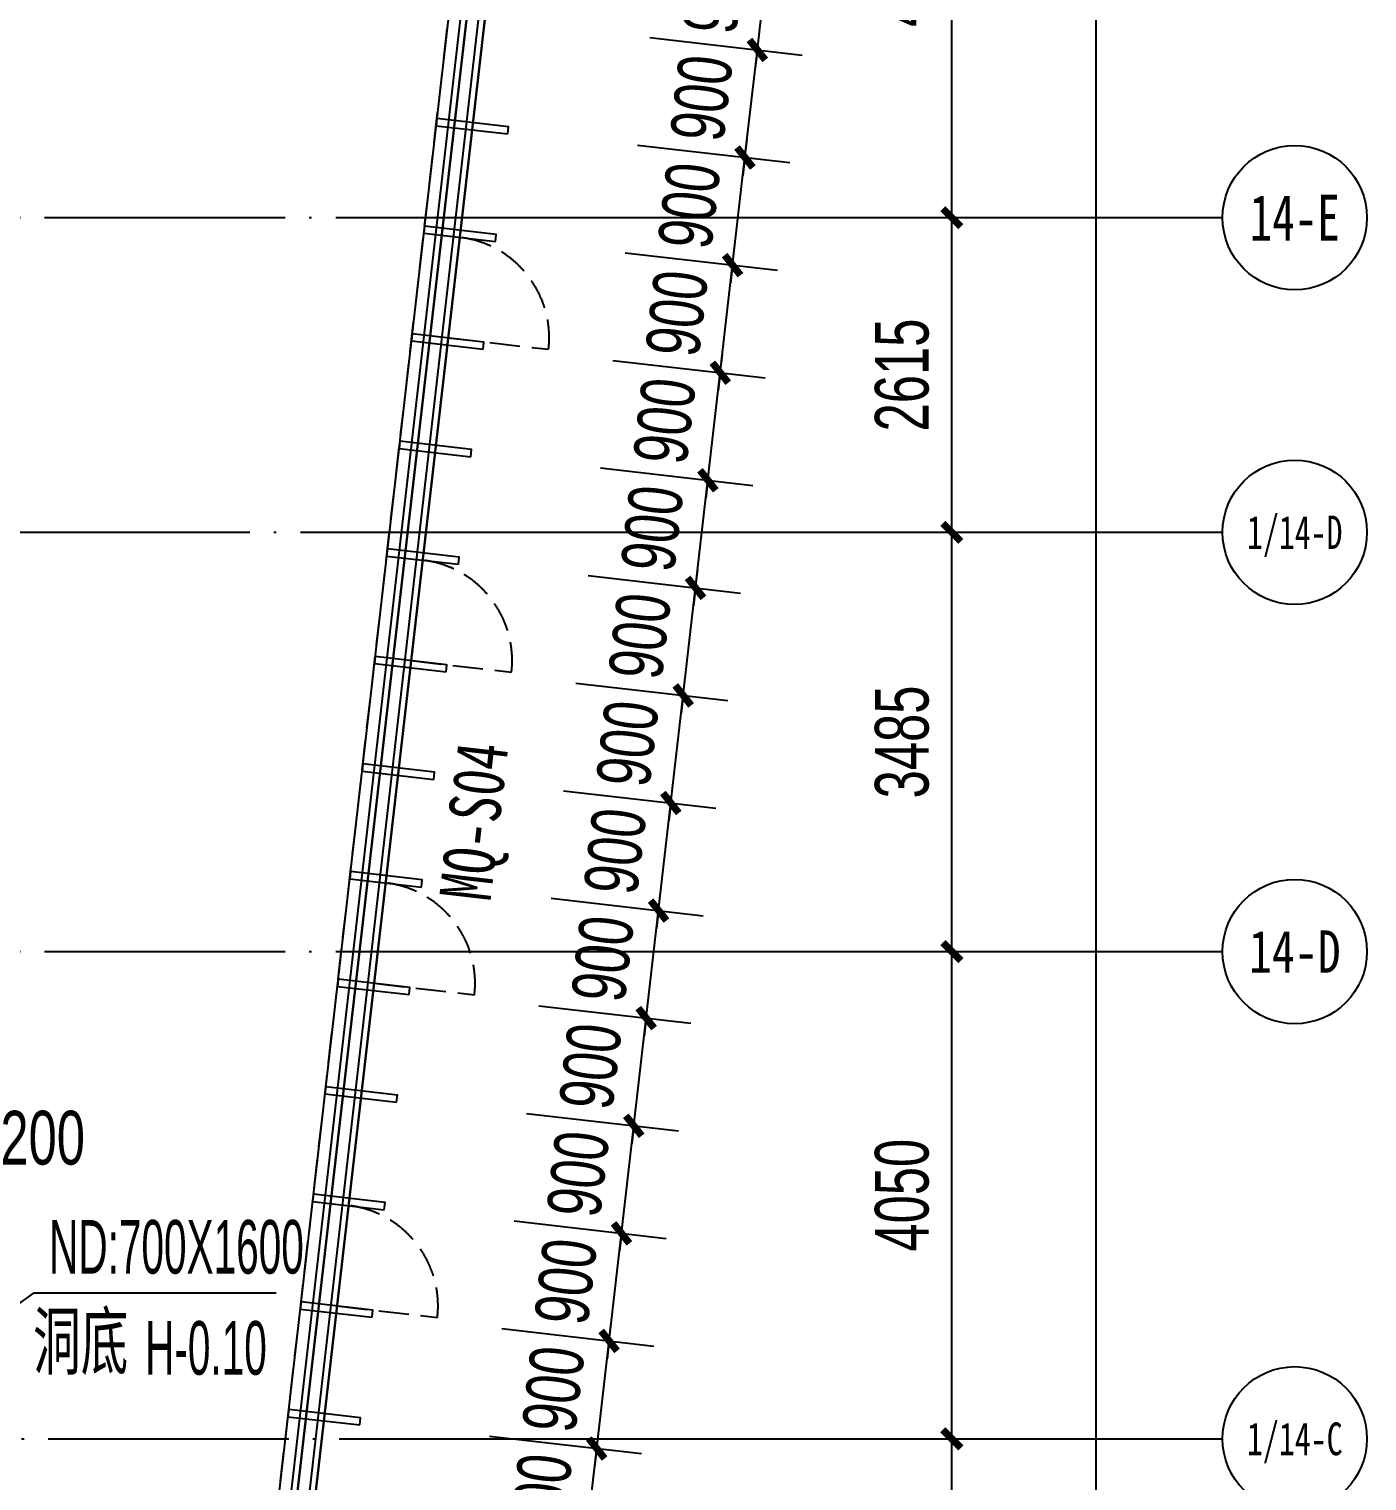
# Model space of a CAD drawing. Extents: x -409435 to 356702, y -107829 to 330904.
# Drawn here: x 116342 to 127460, y 199500 to 211568 of the extents above; entities that cross this region are included whole.
import ezdxf
from ezdxf.enums import TextEntityAlignment as Align
from ezdxf.xclip import XClip

# ---------------------------------------------------------------- set-up
doc = ezdxf.new("R2010")
doc.units = 0
doc.header["$LTSCALE"] = 1000
doc.header["$MEASUREMENT"] = 0
doc.header["$XCLIPFRAME"] = 0
for name, pattern in [('104-14# 核心筒$0$DOTE', [2.42, 2, -0.2, 0.02, -0.2]), ('14#楼幕墙$0$DASH', [0.35, 0.25, -0.1]), ('X-104 14#平面$0$$0$DASH', [0.35, 0.25, -0.1])]:
    doc.linetypes.add(name, pattern=pattern)
for name, color, linetype in [('01-标注_尺寸', 124, 'Continuous'), ('104-14# 核心筒$0$01-标注_轴线坐标', 132, 'Continuous'), ('104-14# 核心筒$0$A-C_玻璃幕墙', 140, 'Continuous'), ('104-14# 核心筒$0$A_AXIS-轴线', 36, '104-14# 核心筒$0$DOTE'), ('104-14# 核心筒$0$AXIS_TEXT', 7, 'Continuous'), ('14#楼幕墙$0$A-C_玻璃幕墙', 140, 'Continuous'), ('14#楼幕墙$0$A-C_窗', 140, 'Continuous'), ('AXIS_TEXT', 7, 'Continuous'), ('X-104 14#平面$0$02-TEXT_门窗', 151, 'Continuous'), ('X-104 14#平面$0$A-C_玻璃幕墙', 140, 'Continuous'), ('X-104 14#平面$0$A-TECH_结构', 21, 'Continuous'), ('建-标注-文本', 254, 'Continuous'), ('建-标注-索引', 75, 'Continuous')]:
    doc.layers.add(name, color=color, linetype=linetype)
doc.layers.add('X-104 14#平面$0$000套内', color=226, linetype='Continuous', lineweight=30, plot=False)
doc.styles.add('104-14# 核心筒$0$_TCH_AXIS', font='STXIHEI_0.TTF', dxfattribs={"width": 0.8})
doc.styles.add('104-14# 核心筒$0$_TCH_DIM_T3', font='ros.shx', dxfattribs={"width": 0.705882, "bigfont": 'jd.shx'})
doc.styles.add('_TCH_DIM', font='ros.shx', dxfattribs={"width": 0.8, "height": 2, "bigfont": 'jd.shx'})
doc.styles.add('_TCH_DIM_T3', font='ros.shx', dxfattribs={"width": 0.705882, "bigfont": 'jd.shx'})
doc.styles.add('COMPLEX', font='COMPLEX')
doc.styles.add('X-104 14#平面$0$_TCH_WINDOW', font='STXIHEI_0.TTF', dxfattribs={"width": 0.75, "height": 3.5})
doc.dimstyles.new('104-14# 核心筒$0$_TCH_ARCH&&150', dxfattribs={"dimtxt": 446.25, "dimasz": 150, "dimexe": 375, "dimexo": 450, "dimgap": 189.375, "dimtad": 1, "dimdec": 0, "dimzin": 0, "dimdsep": 46, "dimtxsty": '104-14# 核心筒$0$_TCH_DIM_T3', "dimblk": '104-14# 核心筒$0$_ArchTick', "dimcen": 0.09, "dimclrt": 7, "dimazin": 2, "dimtfac": 1, "dimtdec": 0, "dimtix": 1, "dimtmove": 2, "dimatfit": 3, "dimfxl": 0, "dimtolj": 1, "dimtzin": 0, "dimarcsym": 0})
doc.dimstyles.new('_TCH_ARCH&&150', dxfattribs={"dimtxt": 446.25, "dimasz": 150, "dimexe": 375, "dimexo": 450, "dimgap": 189.375, "dimtad": 1, "dimdec": 0, "dimzin": 0, "dimdsep": 46, "dimtxsty": '_TCH_DIM_T3', "dimblk": 'ARCHTICK', "dimcen": 0.09, "dimclrt": 7, "dimazin": 2, "dimtfac": 1, "dimtdec": 0, "dimtix": 1, "dimtmove": 2, "dimatfit": 3, "dimfxl": 0, "dimtolj": 1, "dimtzin": 0, "dimarcsym": 0})

# ---------------------------------------------------------------- blocks, each defined once
blk = doc.blocks.new('14#楼幕墙$0$A$C103B1A8E')
blk.add_lwpolyline([(0, 0), (60, 0), (60, 600), (0, 600)], close=True)
blk = doc.blocks.new('14#楼幕墙$0$A$C140B3602')
at = {"rotation": 82.45189736510383}
for p in [(103545, 29685), (103427, 28793), (103309, 27900), (103191, 27008), (103072, 26116), (102954, 25224), (102836, 24332), (102718, 23439), (102600, 22547), (102481, 21655), (102363, 20763), (102245, 19871), (102127, 18978)]:
    blk.add_blockref('14#楼幕墙$0$A$C103B1A8E', p, dxfattribs=at)
blk = doc.blocks.new('14#楼幕墙$0$A$C2CD63A88')
at = {"linetype": '14#楼幕墙$0$DASH'}
blk.add_lwpolyline([(0, 670), (0, -170)], dxfattribs=at)
blk.add_arc((0, 670), 840, 270, 0, dxfattribs=at)
blk = doc.blocks.new('14#楼幕墙')
at = {"layer": '14#楼幕墙$0$A-C_玻璃幕墙'}
for p, q in [((117563, 189300), (120742, 216995)), ((117508, 189261), (120687, 216958)), ((117234, 189066), (120415, 216774)), ((117344, 189144), (120524, 216848))]:
    blk.add_line(p, q, dxfattribs=at)
blk.add_lwpolyline([(120742, 216995), (99427, 222925), (92266, 197155), (62308, 195791), (62738, 196820), (22065, 195795), (17309, 179208), (53491, 179840), (52927, 177185), (83500, 178466), (82418, 175654), (109062, 173768), (119297, 188914), (117563, 189300)], close=True, dxfattribs=at)
at = {"layer": '14#楼幕墙$0$A-C_玻璃幕墙', "rotation": 1.000000000000248}
blk.add_blockref('14#楼幕墙$0$A$C140B3602', (17309, 179208), dxfattribs=at)
at = {"layer": '14#楼幕墙$0$A-C_窗', "rotation": 83.45189736509042}
for p in [(120490, 208925), (120182, 206242), (119874, 203560), (119566, 200878)]:
    blk.add_blockref('14#楼幕墙$0$A$C2CD63A88', p, dxfattribs=at)
blk = doc.blocks.new('_AXISO')
blk.add_circle((0, 0), 0.5)
at = {"layer": 'AXIS_TEXT', "style": 'COMPLEX', "width": 1.041667}
blk.add_attdef('A', text='', height=0.56, dxfattribs=at).set_placement((-0.25, -0.28), (0.25, -0.28), align=Align.FIT)
blk = doc.blocks.new('104-14# 核心筒$0$_ArchTick')
at = {"color": 0, "linetype": 'ByBlock', "const_width": 0.4}
blk.add_lwpolyline([(-0.5, -0.5), (0.5, 0.5)], dxfattribs=at)
blk = doc.blocks.new('*D2812')
at = {"layer": '104-14# 核心筒$0$01-标注_轴线坐标', "color": 0, "lineweight": -2, "transparency": 16777216}
for p, q in [((120710, 199850), (124385, 199850)), ((124010, 194900), (124010, 199850)), ((120710, 194900), (124385, 194900))]:
    blk.add_line(p, q, dxfattribs=at)
at = {"layer": 'Defpoints', "color": 0, "transparency": 16777216}
for p in [(120260, 199850), (124010, 199850), (120260, 194900)]:
    blk.add_point(p, dxfattribs=at)
at = {"layer": '104-14# 核心筒$0$01-标注_轴线坐标', "color": 0, "lineweight": -2, "transparency": 16777216, "xscale": 150, "yscale": 150, "zscale": 150}
for p, rotation in [((124010, 199850), 90), ((124010, 194900), 270)]:
    blk.add_blockref('104-14# 核心筒$0$_ArchTick', p, dxfattribs=dict(at, rotation=rotation))
at = {"layer": '104-14# 核心筒$0$01-标注_轴线坐标', "color": 7, "transparency": 16777216, "insert": (123597, 197375), "char_height": 446.2, "attachment_point": 5, "rotation": 90, "style": '104-14# 核心筒$0$_TCH_DIM_T3'}
blk.add_mtext('\\A1;4950', dxfattribs=at)
blk = doc.blocks.new('*D2813')
at = {"layer": '104-14# 核心筒$0$01-标注_轴线坐标', "color": 0, "lineweight": -2, "transparency": 16777216}
for p, q in [((120710, 203900), (124385, 203900)), ((124010, 199850), (124010, 203900)), ((120710, 199850), (124385, 199850))]:
    blk.add_line(p, q, dxfattribs=at)
at = {"layer": 'Defpoints', "color": 0, "transparency": 16777216}
for p in [(120260, 203900), (124010, 203900), (120260, 199850)]:
    blk.add_point(p, dxfattribs=at)
at = {"layer": '104-14# 核心筒$0$01-标注_轴线坐标', "color": 0, "lineweight": -2, "transparency": 16777216, "xscale": 150, "yscale": 150, "zscale": 150}
for p, rotation in [((124010, 203900), 90), ((124010, 199850), 270)]:
    blk.add_blockref('104-14# 核心筒$0$_ArchTick', p, dxfattribs=dict(at, rotation=rotation))
at = {"layer": '104-14# 核心筒$0$01-标注_轴线坐标', "color": 7, "transparency": 16777216, "insert": (123597, 201875), "char_height": 446.2, "attachment_point": 5, "rotation": 90, "style": '104-14# 核心筒$0$_TCH_DIM_T3'}
blk.add_mtext('\\A1;4050', dxfattribs=at)
blk = doc.blocks.new('*D2814')
at = {"layer": '104-14# 核心筒$0$01-标注_轴线坐标', "color": 0, "lineweight": -2, "transparency": 16777216}
for p, q in [((120710, 207385), (124385, 207385)), ((124010, 203900), (124010, 207385)), ((120710, 203900), (124385, 203900))]:
    blk.add_line(p, q, dxfattribs=at)
at = {"layer": 'Defpoints', "color": 0, "transparency": 16777216}
for p in [(120260, 207385), (124010, 207385), (120260, 203900)]:
    blk.add_point(p, dxfattribs=at)
at = {"layer": '104-14# 核心筒$0$01-标注_轴线坐标', "color": 0, "lineweight": -2, "transparency": 16777216, "xscale": 150, "yscale": 150, "zscale": 150}
for p, rotation in [((124010, 207385), 90), ((124010, 203900), 270)]:
    blk.add_blockref('104-14# 核心筒$0$_ArchTick', p, dxfattribs=dict(at, rotation=rotation))
at = {"layer": '104-14# 核心筒$0$01-标注_轴线坐标', "color": 7, "transparency": 16777216, "insert": (123597, 205642), "char_height": 446.2, "attachment_point": 5, "rotation": 90, "style": '104-14# 核心筒$0$_TCH_DIM_T3'}
blk.add_mtext('\\A1;3485', dxfattribs=at)
blk = doc.blocks.new('*D2815')
at = {"layer": '104-14# 核心筒$0$01-标注_轴线坐标', "color": 0, "lineweight": -2, "transparency": 16777216}
for p, q in [((120710, 210000), (124385, 210000)), ((124010, 207385), (124010, 210000)), ((120710, 207385), (124385, 207385))]:
    blk.add_line(p, q, dxfattribs=at)
at = {"layer": 'Defpoints', "color": 0, "transparency": 16777216}
for p in [(120260, 210000), (124010, 210000), (120260, 207385)]:
    blk.add_point(p, dxfattribs=at)
at = {"layer": '104-14# 核心筒$0$01-标注_轴线坐标', "color": 0, "lineweight": -2, "transparency": 16777216, "xscale": 150, "yscale": 150, "zscale": 150}
for p, rotation in [((124010, 210000), 90), ((124010, 207385), 270)]:
    blk.add_blockref('104-14# 核心筒$0$_ArchTick', p, dxfattribs=dict(at, rotation=rotation))
at = {"layer": '104-14# 核心筒$0$01-标注_轴线坐标', "color": 7, "transparency": 16777216, "insert": (123597, 208692), "char_height": 446.2, "attachment_point": 5, "rotation": 90, "style": '104-14# 核心筒$0$_TCH_DIM_T3'}
blk.add_mtext('\\A1;2615', dxfattribs=at)
blk = doc.blocks.new('*D2816')
at = {"layer": '104-14# 核心筒$0$01-标注_轴线坐标', "color": 0, "lineweight": -2, "transparency": 16777216}
for p, q in [((120710, 214110), (124385, 214110)), ((124010, 210000), (124010, 214110)), ((120710, 210000), (124385, 210000))]:
    blk.add_line(p, q, dxfattribs=at)
at = {"layer": 'Defpoints', "color": 0, "transparency": 16777216}
for p in [(120260, 214110), (124010, 214110), (120260, 210000)]:
    blk.add_point(p, dxfattribs=at)
at = {"layer": '104-14# 核心筒$0$01-标注_轴线坐标', "color": 0, "lineweight": -2, "transparency": 16777216, "xscale": 150, "yscale": 150, "zscale": 150}
for p, rotation in [((124010, 214110), 90), ((124010, 210000), 270)]:
    blk.add_blockref('104-14# 核心筒$0$_ArchTick', p, dxfattribs=dict(at, rotation=rotation))
at = {"layer": '104-14# 核心筒$0$01-标注_轴线坐标', "color": 7, "transparency": 16777216, "insert": (123597, 212055), "char_height": 446.2, "attachment_point": 5, "rotation": 90, "style": '104-14# 核心筒$0$_TCH_DIM_T3'}
blk.add_mtext('\\A1;4110', dxfattribs=at)
blk = doc.blocks.new('*D2875')
at = {"layer": '104-14# 核心筒$0$01-标注_轴线坐标', "color": 0, "lineweight": -2, "transparency": 16777216}
for p, q in [((120710, 222925), (125585, 222925)), ((125210, 173284), (125210, 222925)), ((120710, 173284), (125585, 173284))]:
    blk.add_line(p, q, dxfattribs=at)
at = {"layer": 'Defpoints', "color": 0, "transparency": 16777216}
for p in [(120260, 222925), (125210, 222925), (120260, 173284)]:
    blk.add_point(p, dxfattribs=at)
at = {"layer": '104-14# 核心筒$0$01-标注_轴线坐标', "color": 0, "lineweight": -2, "transparency": 16777216, "xscale": 150, "yscale": 150, "zscale": 150}
for p, rotation in [((125210, 222925), 90), ((125210, 173284), 270)]:
    blk.add_blockref('104-14# 核心筒$0$_ArchTick', p, dxfattribs=dict(at, rotation=rotation))
at = {"layer": '104-14# 核心筒$0$01-标注_轴线坐标', "color": 7, "transparency": 16777216, "insert": (124797, 198104), "char_height": 446.2, "attachment_point": 5, "rotation": 90, "style": '104-14# 核心筒$0$_TCH_DIM_T3'}
blk.add_mtext('\\A1;49641', dxfattribs=at)
blk = doc.blocks.new('A$C1940634B')
at = {"layer": '建-标注-索引'}
for p, q in [((-1550, 199600), (483, 201065)), ((483, 201065), (2496, 201065))]:
    blk.add_line(p, q, dxfattribs=at)
at = {"layer": '建-标注-文本', "style": '_TCH_DIM'}
for s, height, width, p in [('ND:700X1600', 446.25, 0.564706, (608, 201223)), ('洞底', 520.9, 0.8, (475, 200383)), ('H-0.10', 446.2, 0.564706, (1406, 200383))]:
    blk.add_text(s, height=height, dxfattribs=dict(at, width=width)).set_placement(p)
blk = doc.blocks.new('_ArchTick')
at = {"color": 0, "linetype": 'ByBlock', "const_width": 0.4}
blk.add_lwpolyline([(-0.5, -0.5), (0.5, 0.5)], dxfattribs=at)
blk = doc.blocks.new('*D1083')
at = {"layer": '01-标注_尺寸', "color": 0, "lineweight": -2, "transparency": 16777216}
for p, q in [((115700, 201350), (115700, 202312)), ((115900, 201350), (115900, 202312)), ((115700, 201937), (115550, 201937)), ((115700, 201937), (115900, 201937)), ((115900, 201937), (116050, 201937))]:
    blk.add_line(p, q, dxfattribs=at)
at = {"layer": 'Defpoints', "color": 0, "transparency": 16777216}
for p in [(115900, 201937), (115700, 200900), (115900, 200900)]:
    blk.add_point(p, dxfattribs=at)
at = {"layer": '01-标注_尺寸', "color": 0, "lineweight": -2, "transparency": 16777216, "xscale": 150, "yscale": 150, "zscale": 150}
blk.add_blockref('_ArchTick', (115700, 201937), dxfattribs=at)
at = {"layer": '01-标注_尺寸', "color": 0, "lineweight": -2, "transparency": 16777216, "xscale": 150, "yscale": 150, "zscale": 150, "rotation": 180}
blk.add_blockref('_ArchTick', (115900, 201937), dxfattribs=at)
at = {"layer": '01-标注_尺寸', "color": 7, "transparency": 16777216, "insert": (116455, 202350), "char_height": 446.2, "attachment_point": 5, "style": '_TCH_DIM_T3'}
blk.add_mtext('\\A1;200', dxfattribs=at)
blk = doc.blocks.new('*D1677')
at = {"layer": '01-标注_尺寸', "color": 0, "lineweight": -2, "transparency": 16777216}
for p, q in [((120167, 199872), (121432, 199727)), ((121059, 199770), (121076, 199919)), ((120957, 198876), (121059, 199770)), ((120065, 198978), (121329, 198833)), ((120957, 198876), (120940, 198727))]:
    blk.add_line(p, q, dxfattribs=at)
at = {"layer": 'Defpoints', "color": 0, "transparency": 16777216}
for p in [(119720, 199924), (121059, 199770), (119617, 199030)]:
    blk.add_point(p, dxfattribs=at)
at = {"layer": '01-标注_尺寸', "color": 0, "lineweight": -2, "transparency": 16777216, "xscale": 150, "yscale": 150, "zscale": 150}
for p, rotation in [((121059, 199770), 263.4518973646261), ((120957, 198876), 83.45189736462615)]:
    blk.add_blockref('_ArchTick', p, dxfattribs=dict(at, rotation=rotation))
at = {"layer": '01-标注_尺寸', "color": 7, "transparency": 16777216, "insert": (120598, 199370), "char_height": 446.2, "attachment_point": 5, "rotation": 83.4519, "style": '_TCH_DIM_T3'}
blk.add_mtext('\\A1;900', dxfattribs=at)
blk = doc.blocks.new('*D1678')
at = {"layer": '01-标注_尺寸', "color": 0, "lineweight": -2, "transparency": 16777216}
for p, q in [((121162, 200664), (121179, 200813)), ((120270, 200767), (121535, 200621)), ((121059, 199770), (121162, 200664)), ((120167, 199872), (121432, 199727)), ((121059, 199770), (121042, 199621))]:
    blk.add_line(p, q, dxfattribs=at)
at = {"layer": 'Defpoints', "color": 0, "transparency": 16777216}
for p in [(119823, 200818), (121162, 200664), (119720, 199924)]:
    blk.add_point(p, dxfattribs=at)
at = {"layer": '01-标注_尺寸', "color": 0, "lineweight": -2, "transparency": 16777216, "xscale": 150, "yscale": 150, "zscale": 150}
for p, rotation in [((121162, 200664), 263.4518973646271), ((121059, 199770), 83.4518973646272)]:
    blk.add_blockref('_ArchTick', p, dxfattribs=dict(at, rotation=rotation))
at = {"layer": '01-标注_尺寸', "color": 7, "transparency": 16777216, "insert": (120701, 200264), "char_height": 446.2, "attachment_point": 5, "rotation": 83.4519, "style": '_TCH_DIM_T3'}
blk.add_mtext('\\A1;900', dxfattribs=at)
blk = doc.blocks.new('*D1679')
at = {"layer": '01-标注_尺寸', "color": 0, "lineweight": -2, "transparency": 16777216}
for p, q in [((120372, 201661), (121637, 201516)), ((121265, 201558), (121282, 201707)), ((121162, 200664), (121265, 201558)), ((120270, 200767), (121535, 200621)), ((121162, 200664), (121145, 200515))]:
    blk.add_line(p, q, dxfattribs=at)
at = {"layer": 'Defpoints', "color": 0, "transparency": 16777216}
for p in [(119925, 201712), (121265, 201558), (119823, 200818)]:
    blk.add_point(p, dxfattribs=at)
at = {"layer": '01-标注_尺寸', "color": 0, "lineweight": -2, "transparency": 16777216, "xscale": 150, "yscale": 150, "zscale": 150}
for p, rotation in [((121265, 201558), 263.4518973646265), ((121162, 200664), 83.45189736462648)]:
    blk.add_blockref('_ArchTick', p, dxfattribs=dict(at, rotation=rotation))
at = {"layer": '01-标注_尺寸', "color": 7, "transparency": 16777216, "insert": (120804, 201158), "char_height": 446.2, "attachment_point": 5, "rotation": 83.4519, "style": '_TCH_DIM_T3'}
blk.add_mtext('\\A1;900', dxfattribs=at)
blk = doc.blocks.new('*D1680')
at = {"layer": '01-标注_尺寸', "color": 0, "lineweight": -2, "transparency": 16777216}
for p, q in [((120475, 202555), (121740, 202410)), ((121367, 202452), (121384, 202601)), ((121265, 201558), (121367, 202452)), ((120372, 201661), (121637, 201516)), ((121265, 201558), (121248, 201409))]:
    blk.add_line(p, q, dxfattribs=at)
at = {"layer": 'Defpoints', "color": 0, "transparency": 16777216}
for p in [(120028, 202606), (121367, 202452), (119925, 201712)]:
    blk.add_point(p, dxfattribs=at)
at = {"layer": '01-标注_尺寸', "color": 0, "lineweight": -2, "transparency": 16777216, "xscale": 150, "yscale": 150, "zscale": 150}
for p, rotation in [((121367, 202452), 263.4518973646267), ((121265, 201558), 83.4518973646267)]:
    blk.add_blockref('_ArchTick', p, dxfattribs=dict(at, rotation=rotation))
at = {"layer": '01-标注_尺寸', "color": 7, "transparency": 16777216, "insert": (120906, 202052), "char_height": 446.2, "attachment_point": 5, "rotation": 83.4519, "style": '_TCH_DIM_T3'}
blk.add_mtext('\\A1;900', dxfattribs=at)
blk = doc.blocks.new('*D1681')
at = {"layer": '01-标注_尺寸', "color": 0, "lineweight": -2, "transparency": 16777216}
for p, q in [((121470, 203347), (121487, 203496)), ((120578, 203449), (121842, 203304)), ((121367, 202452), (121470, 203347)), ((120475, 202555), (121740, 202410)), ((121367, 202452), (121350, 202303))]:
    blk.add_line(p, q, dxfattribs=at)
at = {"layer": 'Defpoints', "color": 0, "transparency": 16777216}
for p in [(120131, 203500), (121470, 203347), (120028, 202606)]:
    blk.add_point(p, dxfattribs=at)
at = {"layer": '01-标注_尺寸', "color": 0, "lineweight": -2, "transparency": 16777216, "xscale": 150, "yscale": 150, "zscale": 150}
for p, rotation in [((121470, 203347), 263.4518973646266), ((121367, 202452), 83.45189736462663)]:
    blk.add_blockref('_ArchTick', p, dxfattribs=dict(at, rotation=rotation))
at = {"layer": '01-标注_尺寸', "color": 7, "transparency": 16777216, "insert": (121009, 202947), "char_height": 446.2, "attachment_point": 5, "rotation": 83.4519, "style": '_TCH_DIM_T3'}
blk.add_mtext('\\A1;900', dxfattribs=at)
blk = doc.blocks.new('*D1682')
at = {"layer": '01-标注_尺寸', "color": 0, "lineweight": -2, "transparency": 16777216}
for p, q in [((120680, 204343), (121945, 204198)), ((121573, 204241), (121590, 204390)), ((121470, 203347), (121573, 204241)), ((120578, 203449), (121842, 203304)), ((121470, 203347), (121453, 203198))]:
    blk.add_line(p, q, dxfattribs=at)
at = {"layer": 'Defpoints', "color": 0, "transparency": 16777216}
for p in [(120233, 204394), (121573, 204241), (120131, 203500)]:
    blk.add_point(p, dxfattribs=at)
at = {"layer": '01-标注_尺寸', "color": 0, "lineweight": -2, "transparency": 16777216, "xscale": 150, "yscale": 150, "zscale": 150}
for p, rotation in [((121573, 204241), 263.4518973646265), ((121470, 203347), 83.45189736462655)]:
    blk.add_blockref('_ArchTick', p, dxfattribs=dict(at, rotation=rotation))
at = {"layer": '01-标注_尺寸', "color": 7, "transparency": 16777216, "insert": (121111, 203841), "char_height": 446.2, "attachment_point": 5, "rotation": 83.4519, "style": '_TCH_DIM_T3'}
blk.add_mtext('\\A1;900', dxfattribs=at)
blk = doc.blocks.new('*D1683')
at = {"layer": '01-标注_尺寸', "color": 0, "lineweight": -2, "transparency": 16777216}
for p, q in [((121675, 205135), (121692, 205284)), ((120783, 205237), (122048, 205092)), ((121573, 204241), (121675, 205135)), ((120680, 204343), (121945, 204198)), ((121573, 204241), (121555, 204092))]:
    blk.add_line(p, q, dxfattribs=at)
at = {"layer": 'Defpoints', "color": 0, "transparency": 16777216}
for p in [(120336, 205289), (121675, 205135), (120233, 204394)]:
    blk.add_point(p, dxfattribs=at)
at = {"layer": '01-标注_尺寸', "color": 0, "lineweight": -2, "transparency": 16777216, "xscale": 150, "yscale": 150, "zscale": 150}
for p, rotation in [((121675, 205135), 263.4518973646266), ((121573, 204241), 83.45189736462663)]:
    blk.add_blockref('_ArchTick', p, dxfattribs=dict(at, rotation=rotation))
at = {"layer": '01-标注_尺寸', "color": 7, "transparency": 16777216, "insert": (121214, 204735), "char_height": 446.2, "attachment_point": 5, "rotation": 83.4519, "style": '_TCH_DIM_T3'}
blk.add_mtext('\\A1;900', dxfattribs=at)
blk = doc.blocks.new('*D1684')
at = {"layer": '01-标注_尺寸', "color": 0, "lineweight": -2, "transparency": 16777216}
for p, q in [((120886, 206131), (122150, 205986)), ((121778, 206029), (121795, 206178)), ((121675, 205135), (121778, 206029)), ((120783, 205237), (122048, 205092)), ((121675, 205135), (121658, 204986))]:
    blk.add_line(p, q, dxfattribs=at)
at = {"layer": 'Defpoints', "color": 0, "transparency": 16777216}
for p in [(120439, 206183), (121778, 206029), (120336, 205289)]:
    blk.add_point(p, dxfattribs=at)
at = {"layer": '01-标注_尺寸', "color": 0, "lineweight": -2, "transparency": 16777216, "xscale": 150, "yscale": 150, "zscale": 150}
for p, rotation in [((121778, 206029), 263.4518973646271), ((121675, 205135), 83.4518973646271)]:
    blk.add_blockref('_ArchTick', p, dxfattribs=dict(at, rotation=rotation))
at = {"layer": '01-标注_尺寸', "color": 7, "transparency": 16777216, "insert": (121317, 205629), "char_height": 446.2, "attachment_point": 5, "rotation": 83.4519, "style": '_TCH_DIM_T3'}
blk.add_mtext('\\A1;900', dxfattribs=at)
blk = doc.blocks.new('*D1685')
at = {"layer": '01-标注_尺寸', "color": 0, "lineweight": -2, "transparency": 16777216}
for p, q in [((120988, 207025), (122253, 206880)), ((121880, 206923), (121898, 207072)), ((121778, 206029), (121880, 206923)), ((120886, 206131), (122150, 205986)), ((121778, 206029), (121761, 205880))]:
    blk.add_line(p, q, dxfattribs=at)
at = {"layer": 'Defpoints', "color": 0, "transparency": 16777216}
for p in [(120541, 207077), (121880, 206923), (120439, 206183)]:
    blk.add_point(p, dxfattribs=at)
at = {"layer": '01-标注_尺寸', "color": 0, "lineweight": -2, "transparency": 16777216, "xscale": 150, "yscale": 150, "zscale": 150}
for p, rotation in [((121880, 206923), 263.4518973646264), ((121778, 206029), 83.4518973646264)]:
    blk.add_blockref('_ArchTick', p, dxfattribs=dict(at, rotation=rotation))
at = {"layer": '01-标注_尺寸', "color": 7, "transparency": 16777216, "insert": (121419, 206523), "char_height": 446.2, "attachment_point": 5, "rotation": 83.4519, "style": '_TCH_DIM_T3'}
blk.add_mtext('\\A1;900', dxfattribs=at)
blk = doc.blocks.new('*D1686')
at = {"layer": '01-标注_尺寸', "color": 0, "lineweight": -2, "transparency": 16777216}
for p, q in [((121983, 207817), (122000, 207966)), ((121091, 207920), (122356, 207774)), ((121880, 206923), (121983, 207817)), ((120988, 207025), (122253, 206880)), ((121880, 206923), (121863, 206774))]:
    blk.add_line(p, q, dxfattribs=at)
at = {"layer": 'Defpoints', "color": 0, "transparency": 16777216}
for p in [(120644, 207971), (121983, 207817), (120541, 207077)]:
    blk.add_point(p, dxfattribs=at)
at = {"layer": '01-标注_尺寸', "color": 0, "lineweight": -2, "transparency": 16777216, "xscale": 150, "yscale": 150, "zscale": 150}
for p, rotation in [((121983, 207817), 263.4518973646266), ((121880, 206923), 83.45189736462663)]:
    blk.add_blockref('_ArchTick', p, dxfattribs=dict(at, rotation=rotation))
at = {"layer": '01-标注_尺寸', "color": 7, "transparency": 16777216, "insert": (121522, 207417), "char_height": 446.2, "attachment_point": 5, "rotation": 83.4519, "style": '_TCH_DIM_T3'}
blk.add_mtext('\\A1;900', dxfattribs=at)
blk = doc.blocks.new('*D1687')
at = {"layer": '01-标注_尺寸', "color": 0, "lineweight": -2, "transparency": 16777216}
for p, q in [((121193, 208814), (122458, 208669)), ((122086, 208711), (122103, 208860)), ((121983, 207817), (122086, 208711)), ((121091, 207920), (122356, 207774)), ((121983, 207817), (121966, 207668))]:
    blk.add_line(p, q, dxfattribs=at)
at = {"layer": 'Defpoints', "color": 0, "transparency": 16777216}
for p in [(120746, 208865), (122086, 208711), (120644, 207971)]:
    blk.add_point(p, dxfattribs=at)
at = {"layer": '01-标注_尺寸', "color": 0, "lineweight": -2, "transparency": 16777216, "xscale": 150, "yscale": 150, "zscale": 150}
for p, rotation in [((122086, 208711), 263.4518973646269), ((121983, 207817), 83.45189736462696)]:
    blk.add_blockref('_ArchTick', p, dxfattribs=dict(at, rotation=rotation))
at = {"layer": '01-标注_尺寸', "color": 7, "transparency": 16777216, "insert": (121625, 208311), "char_height": 446.2, "attachment_point": 5, "rotation": 83.4519, "style": '_TCH_DIM_T3'}
blk.add_mtext('\\A1;900', dxfattribs=at)
blk = doc.blocks.new('*D1688')
at = {"layer": '01-标注_尺寸', "color": 0, "lineweight": -2, "transparency": 16777216}
for p, q in [((122188, 209605), (122205, 209754)), ((121296, 209708), (122561, 209563)), ((122086, 208711), (122188, 209605)), ((121193, 208814), (122458, 208669)), ((122086, 208711), (122069, 208562))]:
    blk.add_line(p, q, dxfattribs=at)
at = {"layer": 'Defpoints', "color": 0, "transparency": 16777216}
for p in [(120849, 209759), (122188, 209605), (120746, 208865)]:
    blk.add_point(p, dxfattribs=at)
at = {"layer": '01-标注_尺寸', "color": 0, "lineweight": -2, "transparency": 16777216, "xscale": 150, "yscale": 150, "zscale": 150}
for p, rotation in [((122188, 209605), 263.451897364627), ((122086, 208711), 83.45189736462703)]:
    blk.add_blockref('_ArchTick', p, dxfattribs=dict(at, rotation=rotation))
at = {"layer": '01-标注_尺寸', "color": 7, "transparency": 16777216, "insert": (121727, 209205), "char_height": 446.2, "attachment_point": 5, "rotation": 83.4519, "style": '_TCH_DIM_T3'}
blk.add_mtext('\\A1;900', dxfattribs=at)
blk = doc.blocks.new('*D1689')
at = {"layer": '01-标注_尺寸', "color": 0, "lineweight": -2, "transparency": 16777216}
for p, q in [((121399, 210602), (122664, 210457)), ((122291, 210500), (122308, 210649)), ((122188, 209605), (122291, 210500)), ((121296, 209708), (122561, 209563)), ((122188, 209605), (122171, 209456))]:
    blk.add_line(p, q, dxfattribs=at)
at = {"layer": 'Defpoints', "color": 0, "transparency": 16777216}
for p in [(120952, 210653), (122291, 210500), (120849, 209759)]:
    blk.add_point(p, dxfattribs=at)
at = {"layer": '01-标注_尺寸', "color": 0, "lineweight": -2, "transparency": 16777216, "xscale": 150, "yscale": 150, "zscale": 150}
for p, rotation in [((122291, 210500), 263.4518973646267), ((122188, 209605), 83.4518973646267)]:
    blk.add_blockref('_ArchTick', p, dxfattribs=dict(at, rotation=rotation))
at = {"layer": '01-标注_尺寸', "color": 7, "transparency": 16777216, "insert": (121830, 210100), "char_height": 446.2, "attachment_point": 5, "rotation": 83.4519, "style": '_TCH_DIM_T3'}
blk.add_mtext('\\A1;900', dxfattribs=at)
blk = doc.blocks.new('*D1690')
at = {"layer": '01-标注_尺寸', "color": 0, "lineweight": -2, "transparency": 16777216}
for p, q in [((121501, 211496), (122766, 211351)), ((122394, 211394), (122411, 211543)), ((122291, 210500), (122394, 211394)), ((121399, 210602), (122664, 210457)), ((122291, 210500), (122274, 210351))]:
    blk.add_line(p, q, dxfattribs=at)
at = {"layer": 'Defpoints', "color": 0, "transparency": 16777216}
for p in [(121054, 211547), (122394, 211394), (120952, 210653)]:
    blk.add_point(p, dxfattribs=at)
at = {"layer": '01-标注_尺寸', "color": 0, "lineweight": -2, "transparency": 16777216, "xscale": 150, "yscale": 150, "zscale": 150}
for p, rotation in [((122394, 211394), 263.4518973646262), ((122291, 210500), 83.45189736462622)]:
    blk.add_blockref('_ArchTick', p, dxfattribs=dict(at, rotation=rotation))
at = {"layer": '01-标注_尺寸', "color": 7, "transparency": 16777216, "insert": (121932, 210994), "char_height": 446.2, "attachment_point": 5, "rotation": 83.4519, "style": '_TCH_DIM_T3'}
blk.add_mtext('\\A1;900', dxfattribs=at)
blk = doc.blocks.new('*D1691')
at = {"layer": '01-标注_尺寸', "color": 0, "lineweight": -2, "transparency": 16777216}
for p, q in [((121604, 212390), (122869, 212245)), ((122496, 212288), (122513, 212437)), ((122394, 211394), (122496, 212288)), ((121501, 211496), (122766, 211351)), ((122394, 211394), (122377, 211245))]:
    blk.add_line(p, q, dxfattribs=at)
at = {"layer": 'Defpoints', "color": 0, "transparency": 16777216}
for p in [(121157, 212442), (122496, 212288), (121054, 211547)]:
    blk.add_point(p, dxfattribs=at)
at = {"layer": '01-标注_尺寸', "color": 0, "lineweight": -2, "transparency": 16777216, "xscale": 150, "yscale": 150, "zscale": 150}
for p, rotation in [((122496, 212288), 263.4518973646275), ((122394, 211394), 83.4518973646275)]:
    blk.add_blockref('_ArchTick', p, dxfattribs=dict(at, rotation=rotation))
at = {"layer": '01-标注_尺寸', "color": 7, "transparency": 16777216, "insert": (122035, 211888), "char_height": 446.2, "attachment_point": 5, "rotation": 83.4519, "style": '_TCH_DIM_T3'}
blk.add_mtext('\\A1;900', dxfattribs=at)
blk = doc.blocks.new('104-14# 核心筒')
at = {"layer": '104-14# 核心筒$0$01-标注_轴线坐标'}
for p, q in [((120259.9, 210000), (126259.9, 210000)), ((120259.9, 207384.9), (126259.9, 207384.9)), ((120259.9, 203900), (126259.9, 203900)), ((120259.9, 199850), (126259.9, 199850))]:
    blk.add_line(p, q, dxfattribs=at)
at = {"layer": '104-14# 核心筒$0$A-C_玻璃幕墙'}
blk.add_lwpolyline([(82417.6, 175653.6), (83499.8, 178465.9), (52926.6, 177184.7), (53491, 179839.8), (17309.3, 179208.2), (22065.4, 195794.6), (62738.3, 196820), (62307.5, 195791.2), (92265.6, 197155.1), (99426.9, 222925), (120741.8, 216994.6), (117562.9, 189300.5), (119297.3, 188914.5), (109062.3, 173767.9), (82417.6, 175653.6)], dxfattribs=at)
at = {"layer": '104-14# 核心筒$0$A_AXIS-轴线'}
for p, q in [((-9370.1, 210000), (120259.9, 210000)), ((106496.4, 207384.9), (120259.9, 207384.9)), ((-9370.1, 203900), (120259.9, 203900)), ((104400, 199850), (120259.9, 199850))]:
    blk.add_line(p, q, dxfattribs=at)
at = {"layer": '104-14# 核心筒$0$01-标注_轴线坐标'}
ref = blk.add_blockref('_AXISO', (126859.9, 210000), dxfattribs=dict(at, xscale=1200, yscale=1200, zscale=1200))
ref.add_attrib('A', '14-E', dxfattribs={"layer": '104-14# 核心筒$0$AXIS_TEXT', "height": 382.63, "style": '104-14# 核心筒$0$_TCH_AXIS', "width": 0.923518}).set_placement((126486, 209808.7), (127233.8, 209808.7), align=Align.FIT)
ref = blk.add_blockref('_AXISO', (126859.9, 207384.9), dxfattribs=dict(at, xscale=1200, yscale=1200, zscale=1200))
ref.add_attrib('A', '1/14-D', dxfattribs={"layer": '104-14# 核心筒$0$AXIS_TEXT', "height": 277.29, "style": '104-14# 核心筒$0$_TCH_AXIS', "width": 0.840955}).set_placement((126463.5, 207246.2), (127256.4, 207246.2), align=Align.FIT)
ref = blk.add_blockref('_AXISO', (126859.9, 203900), dxfattribs=dict(at, xscale=1200, yscale=1200, zscale=1200))
ref.add_attrib('A', '14-D', dxfattribs={"layer": '104-14# 核心筒$0$AXIS_TEXT', "height": 352.49, "style": '104-14# 核心筒$0$_TCH_AXIS', "width": 0.92479}).set_placement((126478.7, 203723.8), (127241.2, 203723.8), align=Align.FIT)
ref = blk.add_blockref('_AXISO', (126859.9, 199850), dxfattribs=dict(at, xscale=1200, yscale=1200, zscale=1200))
ref.add_attrib('A', '1/14-C', dxfattribs={"layer": '104-14# 核心筒$0$AXIS_TEXT', "height": 272.08, "style": '104-14# 核心筒$0$_TCH_AXIS', "width": 0.840739}).set_placement((126462.6, 199714), (127257.3, 199714), align=Align.FIT)
for p1, p2, distance, picture, middle in [((120259.9, 173283.6), (120259.9, 222925), -4950, '*D2875', (124797.4, 198104.3)), ((120259.9, 210000), (120259.9, 214110.4), -3750, '*D2816', (123597.4, 212055.2)), ((120259.9, 207384.9), (120259.9, 210000), -3750, '*D2815', (123597.4, 208692.4)), ((120259.9, 203900), (120259.9, 207384.9), -3750, '*D2814', (123597.4, 205642.4)), ((120259.9, 199850), (120259.9, 203900), -3750, '*D2813', (123597.4, 201875)), ((120259.9, 194900), (120259.9, 199850), -3750, '*D2812', (123597.4, 197375))]:
    dim = blk.add_aligned_dim(p1=p1, p2=p2, distance=distance, dimstyle='104-14# 核心筒$0$_TCH_ARCH&&150', dxfattribs=at)
    dim.commit()
    dim.dimension.update_dxf_attribs({"geometry": picture, "text_midpoint": middle})
blk = doc.blocks.new('X-104 14#平面')
at = {"layer": 'X-104 14#平面$0$000套内'}
blk.add_lwpolyline([(115950, 189400), (115950, 189200), (117249.4, 189200), (117398.5, 189183.4), (120578.2, 216884.4), (99531.2, 222740.3), (92350, 196898.5), (92350, 194099.9), (95650, 194099.9), (95650, 199600), (104650, 199600), (104650, 200600), (107550, 200600), (107550, 201000), (115950, 201000)], close=True, dxfattribs=at)
at = {"layer": 'X-104 14#平面$0$A-C_玻璃幕墙'}
blk.add_lwpolyline([(82417.6, 175653.6), (83499.8, 178465.9), (52926.6, 177184.7), (53491, 179839.8), (17309.3, 179208.2), (22065.4, 195794.6), (62738.3, 196820), (62307.5, 195791.2), (92265.6, 197155.1), (99426.9, 222925), (120741.8, 216994.6), (117562.9, 189300.5), (119297.3, 188914.5), (109062.3, 173767.9), (82417.6, 175653.6)], dxfattribs=at)
at = {"layer": 'X-104 14#平面$0$A-TECH_结构', "linetype": 'X-104 14#平面$0$$0$DASH'}
blk.add_lwpolyline([(108910.7, 174079.4), (118802, 188717.3), (117234.1, 189066.3), (120414.6, 216774.3), (99635.6, 222555.6), (95312.9, 207000.2), (89162.1, 208711.5), (77269.5, 199400), (8635.1, 199400), (5919.8, 186625.4), (-2502.5, 188415.7), (-5635.8, 173674.9), (40532.1, 175690.6), (40199.6, 173602.3), (83848.5, 175853.1)], close=True, dxfattribs=at)
ref = blk.add_blockref('104-14# 核心筒', (0, 0))
XClip(ref).set_block_clipping_path([(-38664.3623821461, -25500), (139216.5485069363, 330900)])
blk.add_blockref('14#楼幕墙', (0, 0))
at = {"layer": 'X-104 14#平面$0$02-TEXT_门窗', "style": 'X-104 14#平面$0$_TCH_WINDOW', "width": 0.75}
blk.add_text('MQ-S04', height=428.14, rotation=83.4519, dxfattribs=at).set_placement((120175.5, 204306.7))

msp = doc.modelspace()

# ---------------------------------------------------------------- block references
for name, p in [('X-104 14#平面', (0, 0)), ('A$C1940634B', (115900, 0))]:
    msp.add_blockref(name, p)

# ---------------------------------------------------------------- dimensions: what is measured, and where the dimension line sits
at = {"layer": '01-标注_尺寸'}
for p1, p2, picture, middle in [((121054.3, 211547.5), (121157, 212441.6), '*D1691', (122035.1, 211887.8)), ((120951.7, 210653.3), (121054.3, 211547.5), '*D1690', (121932.5, 210993.7)), ((120849.1, 209759.2), (120951.7, 210653.3), '*D1689', (121829.9, 210099.6)), ((120746.4, 208865.1), (120849.1, 209759.2), '*D1688', (121727.2, 209205.4)), ((120643.8, 207970.9), (120746.4, 208865.1), '*D1687', (121624.6, 208311.3)), ((120541.2, 207076.8), (120643.8, 207970.9), '*D1686', (121522, 207417.2)), ((120438.5, 206182.7), (120541.2, 207076.8), '*D1685', (121419.3, 206523.1)), ((120335.9, 205288.6), (120438.5, 206182.7), '*D1684', (121316.7, 205628.9)), ((120233.3, 204394.4), (120335.9, 205288.6), '*D1683', (121214.1, 204734.8)), ((120130.6, 203500.3), (120233.3, 204394.4), '*D1682', (121111.4, 203840.7)), ((120028, 202606.2), (120130.6, 203500.3), '*D1681', (121008.8, 202946.5)), ((119925.4, 201712), (120028, 202606.2), '*D1680', (120906.2, 202052.4)), ((119822.7, 200817.9), (119925.4, 201712), '*D1679', (120803.5, 201158.3)), ((119720.1, 199923.8), (119822.7, 200817.9), '*D1678', (120700.9, 200264.2)), ((119617.5, 199029.7), (119720.1, 199923.8), '*D1677', (120598.3, 199370))]:
    dim = msp.add_aligned_dim(p1=p1, p2=p2, distance=-1348.1, dimstyle='_TCH_ARCH&&150', dxfattribs=at)
    dim.commit()
    dim.dimension.update_dxf_attribs({"geometry": picture, "text_midpoint": middle})
dim = msp.add_linear_dim(base=(115900, 201937), p1=(115700, 200900), p2=(115900, 200900), angle=360, dimstyle='_TCH_ARCH&&150', dxfattribs=at)
dim.commit()
dim.dimension.update_dxf_attribs({"geometry": '*D1083', "text_midpoint": (116455, 202349.5), "dimtype": 161})

doc.saveas('drawing.dxf')
